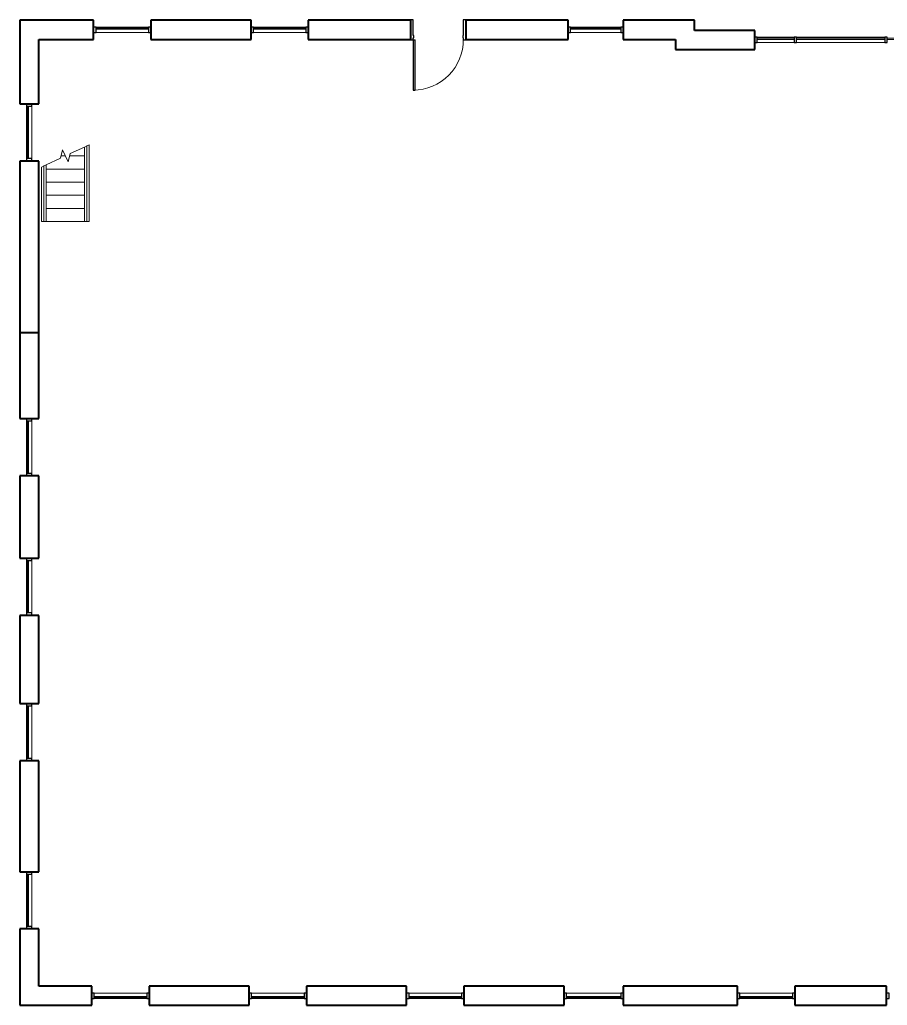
# Model space of a CAD drawing. Header units: inches. Extents: x -853 to 1113, y -1455 to 118.
# Drawn here: x -853 to -126, y -1143 to -316 of the extents above; entities that cross this region are included whole.
import ezdxf

# ---------------------------------------------------------------- set-up
doc = ezdxf.new("R2010")
doc.units = ezdxf.units.IN
doc.header["$MEASUREMENT"] = 0
for name, color, linetype, lineweight in [('A-DOOR', 31, 'Continuous', 15), ('A-DOOR-FRAM', 31, 'Continuous', 25), ('A-FLOR-HRAL', 11, 'Continuous', 9), ('A-GLAZ-CURT', 52, 'Continuous', 9), ('A-GLAZ-CWMG', 51, 'Continuous', 9), ('A-WALL', 113, 'Continuous', 15), ('S-STRS', 31, 'Continuous', 9), ('S-STRS-MBND', 31, 'Continuous', 9)]:
    doc.layers.add(name, color=color, linetype=linetype, lineweight=lineweight)

# ---------------------------------------------------------------- blocks, each defined once
blk = doc.blocks.new('Railing - Railing-5135468-LEVEL 1 - Map Export')
at = {"layer": 'A-FLOR-HRAL'}
for p, q in [((-797.18, -422.08), (-799.18, -423.01)), ((-799.18, -485.47), (-799.18, -423.01)), ((-797.18, -485.47), (-797.18, -422.08)), ((-797.18, -485.47), (-799.18, -485.47))]:
    blk.add_line(p, q, dxfattribs=at)
blk = doc.blocks.new('Railing - Railing-5135472-LEVEL 1 - Map Export')
at = {"layer": 'A-FLOR-HRAL'}
for p, q in [((-831.18, -437.93), (-833.18, -438.86)), ((-831.18, -485.47), (-831.18, -437.93)), ((-833.18, -485.47), (-833.18, -438.86)), ((-831.18, -485.47), (-833.18, -485.47))]:
    blk.add_line(p, q, dxfattribs=at)
blk = doc.blocks.new('System Panel - zGlazed-5190390-LEVEL 1 - Map Export')
at = {"layer": 'A-GLAZ-CURT', "lineweight": 15}
for p, q in [((22.75, 1.5), (-22.75, 1.5)), ((-22.75, 1.5), (-22.75, 0.5)), ((-22.75, 0.5), (22.75, 0.5)), ((22.75, 0.5), (22.75, 1.5))]:
    blk.add_line(p, q, dxfattribs=at)
blk = doc.blocks.new('Rectangular Mullion - 4 1_2_ x 2_ Rectangular_CE_-5190389-LEVEL 1 - Map Export')
at = {"layer": 'A-GLAZ-CWMG'}
for p, q in [((-394.98, -1132.51), (-349.48, -1132.51)), ((-394.98, -1137.01), (-349.48, -1137.01))]:
    blk.add_line(p, q, dxfattribs=at)
blk = doc.blocks.new('Rectangular Mullion - 4 1_2_ x 2_ Rectangular_CE_-5138501-LEVEL 1 - Map Export')
at = {"layer": 'A-GLAZ-CWMG', "lineweight": 25}
for p, q in [((-2, 2.25), (0, 2.25)), ((-2, -2.25), (-2, 2.25)), ((0, 2.25), (0, -2.25)), ((0, -2.25), (-2, -2.25))]:
    blk.add_line(p, q, dxfattribs=at)
blk = doc.blocks.new('Rectangular Mullion - 4 1_2_ x 2_ Rectangular_CE_-5138502-LEVEL 1 - Map Export')
at = {"layer": 'A-GLAZ-CWMG', "lineweight": 25}
for p, q in [((0, 2.25), (-2, 2.25)), ((-2, 2.25), (-2, -2.25)), ((0, -2.25), (0, 2.25)), ((-2, -2.25), (0, -2.25))]:
    blk.add_line(p, q, dxfattribs=at)
blk = doc.blocks.new('System Panel - zGlazed-5138537-LEVEL 1 - Map Export')
at = {"layer": 'A-GLAZ-CURT', "lineweight": 15}
for p, q in [((22, 1.5), (-22, 1.5)), ((-22, 1.5), (-22, 0.5)), ((-22, 0.5), (22, 0.5)), ((22, 0.5), (22, 1.5))]:
    blk.add_line(p, q, dxfattribs=at)
blk = doc.blocks.new('Rectangular Mullion - 4 1_2_ x 2_ Rectangular_CE_-5138536-LEVEL 1 - Map Export')
at = {"layer": 'A-GLAZ-CWMG'}
for p, q in [((953.52, -1132.51), (997.52, -1132.51)), ((953.52, -1137.01), (997.52, -1137.01))]:
    blk.add_line(p, q, dxfattribs=at)
blk = doc.blocks.new('System Panel - zGlazed-5152319-LEVEL 1 - Map Export')
at = {"layer": 'A-GLAZ-CURT', "lineweight": 15}
for p, q in [((15.5, -0.5), (-15.5, -0.5)), ((-15.5, -0.5), (-15.5, -1.5)), ((-15.5, -1.5), (15.5, -1.5)), ((15.5, -1.5), (15.5, -0.5))]:
    blk.add_line(p, q, dxfattribs=at)
blk = doc.blocks.new('Rectangular Mullion - 4 1_2_ x 2_ Rectangular_CE_-5152320-LEVEL 1 - Map Export')
at = {"layer": 'A-GLAZ-CWMG', "lineweight": 25}
for p, q in [((-2, 2.25), (0, 2.25)), ((-2, -2.25), (-2, 2.25)), ((0, 2.25), (0, -2.25)), ((0, -2.25), (-2, -2.25))]:
    blk.add_line(p, q, dxfattribs=at)
blk = doc.blocks.new('System Panel - zGlazed-5143675-LEVEL 1 - Map Export')
at = {"layer": 'A-GLAZ-CURT', "lineweight": 15}
for p, q in [((21, -0.5), (-21, -0.5)), ((-21, -0.5), (-21, -1.5)), ((-21, -1.5), (21, -1.5)), ((21, -1.5), (21, -0.5))]:
    blk.add_line(p, q, dxfattribs=at)
blk = doc.blocks.new('Rectangular Mullion - 4 1_2_ x 2_ Rectangular_CE_-5143674-LEVEL 1 - Map Export')
at = {"layer": 'A-GLAZ-CWMG'}
for p, q in [((-391.48, -322.51), (-349.48, -322.51)), ((-391.48, -327.01), (-349.48, -327.01))]:
    blk.add_line(p, q, dxfattribs=at)
blk = doc.blocks.new('Rectangular Mullion - 4 1_2_ x 2_ Rectangular_CE_-5141040-LEVEL 1 - Map Export')
at = {"layer": 'A-GLAZ-CWMG', "lineweight": 25}
for p, q in [((-2, 2.25), (0, 2.25)), ((-2, -2.25), (-2, 2.25)), ((0, 2.25), (0, -2.25)), ((0, -2.25), (-2, -2.25))]:
    blk.add_line(p, q, dxfattribs=at)
blk = doc.blocks.new('Rectangular Mullion - 4 1_2_ x 2_ Rectangular_CE_-5141041-LEVEL 1 - Map Export')
at = {"layer": 'A-GLAZ-CWMG', "lineweight": 25}
for p, q in [((0, 2.25), (-2, 2.25)), ((-2, 2.25), (-2, -2.25)), ((0, -2.25), (0, 2.25)), ((-2, -2.25), (0, -2.25))]:
    blk.add_line(p, q, dxfattribs=at)
blk = doc.blocks.new('System Panel - zGlazed-5141039-LEVEL 1 - Map Export')
at = {"layer": 'A-GLAZ-CURT', "lineweight": 15}
for p, q in [((22, -0.5), (-22, -0.5)), ((-22, -0.5), (-22, -1.5)), ((-22, -1.5), (22, -1.5)), ((22, -1.5), (22, -0.5))]:
    blk.add_line(p, q, dxfattribs=at)
blk = doc.blocks.new('Rectangular Mullion - 4 1_2_ x 2_ Rectangular_CE_-5141038-LEVEL 1 - Map Export')
at = {"layer": 'A-GLAZ-CWMG'}
for p, q in [((953.52, -322.51), (997.52, -322.51)), ((953.52, -327.01), (997.52, -327.01))]:
    blk.add_line(p, q, dxfattribs=at)
blk = doc.blocks.new('Door-Single_CE_ - HM Door-2_ HM Frame-5188845-LEVEL 1 - Map Export')
at = {"layer": 'A-DOOR'}
for p, q in [((21, 50.5), (19.25, 50.5)), ((19.25, 50.5), (19.25, 8.5)), ((21, 8.5), (21, 50.5)), ((19.25, 8.5), (21, 8.5))]:
    blk.add_line(p, q, dxfattribs=at)
at = {"layer": 'A-DOOR', "lineweight": 25}
for p, q in [((21, 50.5), (19.25, 50.5)), ((19.25, 50.5), (19.25, 8.5)), ((21, 8.5), (21, 50.5)), ((21, 8.5), (19.25, 8.5))]:
    blk.add_line(p, q, dxfattribs=at)
at = {"layer": 'A-DOOR', "lineweight": 9}
for end in [180.5, 180.5, 180.46291, 180.46291]:
    blk.add_arc((21, 8.5), 42, 90, end, dxfattribs=at)
at = {"layer": 'A-DOOR-FRAM'}
for p, q in [((-21, 8.5), (-23, 8.5)), ((-23, 8.5), (-23, -8.5)), ((-21, 6.75), (-21, 8.5)), ((23, 8.5), (21, 8.5)), ((21, 8.5), (21, 6.75)), ((23, -8.5), (23, 8.5)), ((-20.5, 6.75), (-21, 6.75)), ((-21, -8.5), (-21, 4.75)), ((-21, 4.75), (-20.5, 4.75)), ((-20.5, 4.75), (-20.5, 6.75)), ((21, 6.75), (20.5, 6.75)), ((20.5, 6.75), (20.5, 4.75)), ((20.5, 4.75), (21, 4.75)), ((21, 4.75), (21, -8.5)), ((-23, -8.5), (-21, -8.5)), ((21, -8.5), (23, -8.5))]:
    blk.add_line(p, q, dxfattribs=at)
blk = doc.blocks.new('System Panel - zGlazed-5152322-LEVEL 1 - Map Export')
at = {"layer": 'A-GLAZ-CURT', "lineweight": 15}
for p, q in [((37, -0.5), (-37, -0.5)), ((-37, -0.5), (-37, -1.5)), ((-37, -1.5), (37, -1.5)), ((37, -1.5), (37, -0.5))]:
    blk.add_line(p, q, dxfattribs=at)
blk = doc.blocks.new('Rectangular Mullion - 4 1_2_ x 2_ Rectangular_CE_-5152126-LEVEL 1 - Map Export')
at = {"layer": 'A-GLAZ-CWMG'}
for p, q in [((68.07, -331.01), (142.07, -331.01)), ((68.07, -335.51), (142.07, -335.51))]:
    blk.add_line(p, q, dxfattribs=at)
blk = doc.blocks.new('Rectangular Mullion - 4 1_2_ x 2_ Rectangular_CE_-5152317-LEVEL 1 - Map Export')
at = {"layer": 'A-GLAZ-CWMG', "lineweight": 25}
for p, q in [((-1, 2.25), (1, 2.25)), ((-1, -2.25), (-1, 2.25)), ((1, 2.25), (1, -2.25)), ((1, -2.25), (-1, -2.25))]:
    blk.add_line(p, q, dxfattribs=at)
blk = doc.blocks.new('Rectangular Mullion - 4 1_2_ x 2_ Rectangular_CE_-5142244-LEVEL 1 - Map Export')
at = {"layer": 'A-GLAZ-CWMG'}
for p, q in [((411.13, -331.01), (442.13, -331.01)), ((411.13, -335.51), (442.13, -335.51))]:
    blk.add_line(p, q, dxfattribs=at)

msp = doc.modelspace()

# ---------------------------------------------------------------- linework, layer by layer
at = {"layer": 'A-WALL', "lineweight": 40}
for p, q in [((-791.48, -316.76), (-853.48, -316.76)), ((-853.48, -316.76), (-853.48, -386.76)), ((-791.48, -332.76), (-791.48, -316.76)), ((-659.48, -316.76), (-743.48, -316.76)), ((-743.48, -316.76), (-743.48, -332.76)), ((-659.48, -332.76), (-659.48, -316.76)), ((-525.48, -316.76), (-611.48, -316.76)), ((-611.48, -316.76), (-611.48, -332.76)), ((-525.48, -332.76), (-525.48, -316.76)), ((-393.48, -316.76), (-479.48, -316.76)), ((-479.48, -316.76), (-479.48, -332.76)), ((-393.48, -332.76), (-393.48, -316.76)), ((-287.48, -316.76), (-347.48, -316.76)), ((-347.48, -316.76), (-347.48, -332.76)), ((-287.48, -325.26), (-287.48, -316.76)), ((-236.93, -325.26), (-287.48, -325.26)), ((-236.93, -341.26), (-236.93, -325.26)), ((-837.48, -332.76), (-791.48, -332.76)), ((-837.48, -386.76), (-837.48, -332.76)), ((-743.48, -332.76), (-659.48, -332.76)), ((-611.48, -332.76), (-525.48, -332.76)), ((-479.48, -332.76), (-393.48, -332.76)), ((-347.48, -332.76), (-303.48, -332.76)), ((-303.48, -332.76), (-303.48, -341.26)), ((-303.48, -341.26), (-236.93, -341.26)), ((-853.48, -386.76), (-837.48, -386.76)), ((-853.48, -434.76), (-853.48, -650.76)), ((-837.48, -434.76), (-853.48, -434.76)), ((-837.48, -650.76), (-837.48, -434.76)), ((-837.48, -578.76), (-853.48, -578.76)), ((-853.48, -650.76), (-837.48, -650.76)), ((-837.48, -698.76), (-853.48, -698.76)), ((-853.48, -698.76), (-853.48, -767.76)), ((-837.48, -767.76), (-837.48, -698.76)), ((-853.48, -767.76), (-837.48, -767.76)), ((-837.48, -815.76), (-853.48, -815.76)), ((-853.48, -815.76), (-853.48, -889.76)), ((-837.48, -889.76), (-837.48, -815.76)), ((-853.48, -889.76), (-837.48, -889.76)), ((-837.48, -937.76), (-853.48, -937.76)), ((-853.48, -937.76), (-853.48, -1030.76)), ((-837.48, -1030.76), (-837.48, -937.76)), ((-853.48, -1030.76), (-837.48, -1030.76)), ((-837.48, -1078.76), (-853.48, -1078.76)), ((-853.48, -1078.76), (-853.48, -1142.76)), ((-837.48, -1126.76), (-837.48, -1078.76)), ((-792.98, -1126.76), (-837.48, -1126.76)), ((-792.98, -1142.76), (-792.98, -1126.76)), ((-660.98, -1126.76), (-744.98, -1126.76)), ((-744.98, -1126.76), (-744.98, -1142.76)), ((-660.98, -1142.76), (-660.98, -1126.76)), ((-528.98, -1126.76), (-612.98, -1126.76)), ((-612.98, -1126.76), (-612.98, -1142.76)), ((-528.98, -1142.76), (-528.98, -1126.76)), ((-396.98, -1126.76), (-480.98, -1126.76)), ((-480.98, -1126.76), (-480.98, -1142.76)), ((-396.98, -1142.76), (-396.98, -1126.76)), ((-251.48, -1126.76), (-347.48, -1126.76)), ((-347.48, -1126.76), (-347.48, -1142.76)), ((-251.48, -1142.76), (-251.48, -1126.76)), ((-126.48, -1126.76), (-203.48, -1126.76)), ((-203.48, -1126.76), (-203.48, -1142.76)), ((-126.48, -1142.76), (-126.48, -1126.76)), ((-853.48, -1142.76), (-792.98, -1142.76)), ((-744.98, -1142.76), (-660.98, -1142.76)), ((-612.98, -1142.76), (-528.98, -1142.76)), ((-480.98, -1142.76), (-396.98, -1142.76)), ((-347.48, -1142.76), (-251.48, -1142.76)), ((-203.48, -1142.76), (-126.48, -1142.76))]:
    msp.add_line(p, q, dxfattribs=at)
at = {"layer": 'S-STRS'}
for p, q in [((-795.18, -485.47), (-795.18, -421.14)), ((-818.8, -430.47), (-815.18, -430.47)), ((-811.56, -430.47), (-799.18, -430.47)), ((-835.18, -485.47), (-835.18, -439.8)), ((-831.18, -441.47), (-799.18, -441.47)), ((-831.18, -452.47), (-799.18, -452.47)), ((-831.18, -463.47), (-799.18, -463.47)), ((-831.18, -474.47), (-799.18, -474.47)), ((-835.18, -485.47), (-833.18, -485.47)), ((-831.18, -485.47), (-799.18, -485.47)), ((-797.18, -485.47), (-795.18, -485.47))]:
    msp.add_line(p, q, dxfattribs=at)
at = {"layer": 'S-STRS-MBND'}
for p, q in [((-795.18, -421.14), (-797.18, -422.08)), ((-817.56, -425.37), (-819.26, -432.37)), ((-812.8, -435.57), (-817.56, -425.37)), ((-811.1, -428.57), (-812.8, -435.57)), ((-799.18, -423.01), (-811.1, -428.57)), ((-819.26, -432.37), (-831.18, -437.93)), ((-833.18, -438.86), (-835.18, -439.8))]:
    msp.add_line(p, q, dxfattribs=at)

# ---------------------------------------------------------------- block references
at = {"layer": 'A-DOOR', "lineweight": 9, "rotation": 180}
msp.add_blockref('Door-Single_CE_ - HM Door-2_ HM Frame-5188845-LEVEL 1 - Map Export', (-502.48, -324.76), dxfattribs=at)
at = {"layer": 'A-FLOR-HRAL'}
for name in ['Railing - Railing-5135468-LEVEL 1 - Map Export', 'Railing - Railing-5135472-LEVEL 1 - Map Export']:
    msp.add_blockref(name, (0, 0), dxfattribs=at)
at = {"layer": 'A-GLAZ-CURT'}
for name, p, rotation in [('System Panel - zGlazed-5141039-LEVEL 1 - Map Export', (-767.48, -324.76), 180), ('System Panel - zGlazed-5141039-LEVEL 1 - Map Export', (-635.48, -324.76), 180), ('System Panel - zGlazed-5143675-LEVEL 1 - Map Export', (-370.48, -324.76), 180), ('System Panel - zGlazed-5152319-LEVEL 1 - Map Export', (-219.43, -333.26), 180), ('System Panel - zGlazed-5152322-LEVEL 1 - Map Export', (-164.93, -333.26), 180), ('System Panel - zGlazed-5152319-LEVEL 1 - Map Export', (-110.43, -333.26), 180), ('System Panel - zGlazed-5141039-LEVEL 1 - Map Export', (-845.48, -410.76), 269.9999999999998), ('System Panel - zGlazed-5141039-LEVEL 1 - Map Export', (-845.48, -674.76), 269.9999999999998), ('System Panel - zGlazed-5141039-LEVEL 1 - Map Export', (-845.48, -791.76), 269.9999999999998), ('System Panel - zGlazed-5141039-LEVEL 1 - Map Export', (-845.48, -913.76), 269.9999999999998), ('System Panel - zGlazed-5141039-LEVEL 1 - Map Export', (-845.48, -1054.76), 269.9999999999998), ('System Panel - zGlazed-5138537-LEVEL 1 - Map Export', (-768.98, -1134.76), 180), ('System Panel - zGlazed-5138537-LEVEL 1 - Map Export', (-636.98, -1134.76), 180), ('System Panel - zGlazed-5138537-LEVEL 1 - Map Export', (-504.98, -1134.76), 180), ('System Panel - zGlazed-5190390-LEVEL 1 - Map Export', (-372.23, -1134.76), 180), ('System Panel - zGlazed-5138537-LEVEL 1 - Map Export', (-227.48, -1134.76), 180)]:
    msp.add_blockref(name, p, dxfattribs=dict(at, rotation=rotation))
at = {"layer": 'A-GLAZ-CWMG', "extrusion": (0, 0, -1)}
for name, p in [('Rectangular Mullion - 4 1_2_ x 2_ Rectangular_CE_-5141040-LEVEL 1 - Map Export', (791.48, -324.76)), ('Rectangular Mullion - 4 1_2_ x 2_ Rectangular_CE_-5141040-LEVEL 1 - Map Export', (659.48, -324.76)), ('Rectangular Mullion - 4 1_2_ x 2_ Rectangular_CE_-5141040-LEVEL 1 - Map Export', (393.48, -324.76)), ('Rectangular Mullion - 4 1_2_ x 2_ Rectangular_CE_-5152320-LEVEL 1 - Map Export', (236.93, -333.26)), ('Rectangular Mullion - 4 1_2_ x 2_ Rectangular_CE_-5152317-LEVEL 1 - Map Export', (202.93, -333.26)), ('Rectangular Mullion - 4 1_2_ x 2_ Rectangular_CE_-5152317-LEVEL 1 - Map Export', (126.93, -333.26)), ('Rectangular Mullion - 4 1_2_ x 2_ Rectangular_CE_-5138501-LEVEL 1 - Map Export', (792.98, -1134.76)), ('Rectangular Mullion - 4 1_2_ x 2_ Rectangular_CE_-5138501-LEVEL 1 - Map Export', (660.98, -1134.76)), ('Rectangular Mullion - 4 1_2_ x 2_ Rectangular_CE_-5138501-LEVEL 1 - Map Export', (528.98, -1134.76)), ('Rectangular Mullion - 4 1_2_ x 2_ Rectangular_CE_-5138501-LEVEL 1 - Map Export', (396.98, -1134.76)), ('Rectangular Mullion - 4 1_2_ x 2_ Rectangular_CE_-5138501-LEVEL 1 - Map Export', (251.48, -1134.76)), ('Rectangular Mullion - 4 1_2_ x 2_ Rectangular_CE_-5138501-LEVEL 1 - Map Export', (126.48, -1134.76))]:
    msp.add_blockref(name, p, dxfattribs=at)
at = {"layer": 'A-GLAZ-CWMG'}
for name, p in [('Rectangular Mullion - 4 1_2_ x 2_ Rectangular_CE_-5141038-LEVEL 1 - Map Export', (-1743, 0)), ('Rectangular Mullion - 4 1_2_ x 2_ Rectangular_CE_-5141041-LEVEL 1 - Map Export', (-743.48, -324.76)), ('Rectangular Mullion - 4 1_2_ x 2_ Rectangular_CE_-5141038-LEVEL 1 - Map Export', (-1611, 0)), ('Rectangular Mullion - 4 1_2_ x 2_ Rectangular_CE_-5141041-LEVEL 1 - Map Export', (-611.48, -324.76)), ('Rectangular Mullion - 4 1_2_ x 2_ Rectangular_CE_-5143674-LEVEL 1 - Map Export', (0, 0)), ('Rectangular Mullion - 4 1_2_ x 2_ Rectangular_CE_-5141041-LEVEL 1 - Map Export', (-347.48, -324.76)), ('Rectangular Mullion - 4 1_2_ x 2_ Rectangular_CE_-5142244-LEVEL 1 - Map Export', (-646.06, 0)), ('Rectangular Mullion - 4 1_2_ x 2_ Rectangular_CE_-5152126-LEVEL 1 - Map Export', (-270, 0)), ('Rectangular Mullion - 4 1_2_ x 2_ Rectangular_CE_-5138536-LEVEL 1 - Map Export', (-1744.5, 0)), ('Rectangular Mullion - 4 1_2_ x 2_ Rectangular_CE_-5138502-LEVEL 1 - Map Export', (-744.98, -1134.76)), ('Rectangular Mullion - 4 1_2_ x 2_ Rectangular_CE_-5138536-LEVEL 1 - Map Export', (-1612.5, 0)), ('Rectangular Mullion - 4 1_2_ x 2_ Rectangular_CE_-5138502-LEVEL 1 - Map Export', (-612.98, -1134.76)), ('Rectangular Mullion - 4 1_2_ x 2_ Rectangular_CE_-5138536-LEVEL 1 - Map Export', (-1480.5, 0)), ('Rectangular Mullion - 4 1_2_ x 2_ Rectangular_CE_-5138502-LEVEL 1 - Map Export', (-480.98, -1134.76)), ('Rectangular Mullion - 4 1_2_ x 2_ Rectangular_CE_-5190389-LEVEL 1 - Map Export', (0, 0)), ('Rectangular Mullion - 4 1_2_ x 2_ Rectangular_CE_-5138502-LEVEL 1 - Map Export', (-347.48, -1134.76)), ('Rectangular Mullion - 4 1_2_ x 2_ Rectangular_CE_-5138536-LEVEL 1 - Map Export', (-1203, 0)), ('Rectangular Mullion - 4 1_2_ x 2_ Rectangular_CE_-5138502-LEVEL 1 - Map Export', (-203.48, -1134.76))]:
    msp.add_blockref(name, p, dxfattribs=at)
for name, p, rotation in [('Rectangular Mullion - 4 1_2_ x 2_ Rectangular_CE_-5141041-LEVEL 1 - Map Export', (-845.48, -386.76), 89.99999999999982), ('Rectangular Mullion - 4 1_2_ x 2_ Rectangular_CE_-5141038-LEVEL 1 - Map Export', (-1170.24, -1386.28), 89.99999999999994), ('Rectangular Mullion - 4 1_2_ x 2_ Rectangular_CE_-5141041-LEVEL 1 - Map Export', (-845.48, -650.76), 89.99999999999982), ('Rectangular Mullion - 4 1_2_ x 2_ Rectangular_CE_-5141038-LEVEL 1 - Map Export', (-1170.24, -1650.28), 89.99999999999994), ('Rectangular Mullion - 4 1_2_ x 2_ Rectangular_CE_-5141041-LEVEL 1 - Map Export', (-845.48, -767.76), 89.99999999999982), ('Rectangular Mullion - 4 1_2_ x 2_ Rectangular_CE_-5141038-LEVEL 1 - Map Export', (-1170.24, -1767.28), 89.99999999999994), ('Rectangular Mullion - 4 1_2_ x 2_ Rectangular_CE_-5141041-LEVEL 1 - Map Export', (-845.48, -889.76), 89.99999999999982), ('Rectangular Mullion - 4 1_2_ x 2_ Rectangular_CE_-5141038-LEVEL 1 - Map Export', (-1170.24, -1889.28), 89.99999999999994), ('Rectangular Mullion - 4 1_2_ x 2_ Rectangular_CE_-5141041-LEVEL 1 - Map Export', (-845.48, -1030.76), 89.99999999999982), ('Rectangular Mullion - 4 1_2_ x 2_ Rectangular_CE_-5141038-LEVEL 1 - Map Export', (-1170.24, -2030.28), 89.99999999999994)]:
    msp.add_blockref(name, p, dxfattribs=dict(at, rotation=rotation))
at = {"layer": 'A-GLAZ-CWMG', "extrusion": (0, 0, -1), "rotation": 270.0000000000002}
for p in [(845.48, -434.76), (845.48, -698.76), (845.48, -815.76), (845.48, -937.76), (845.48, -1078.76)]:
    msp.add_blockref('Rectangular Mullion - 4 1_2_ x 2_ Rectangular_CE_-5141040-LEVEL 1 - Map Export', p, dxfattribs=at)

doc.saveas('drawing.dxf')
